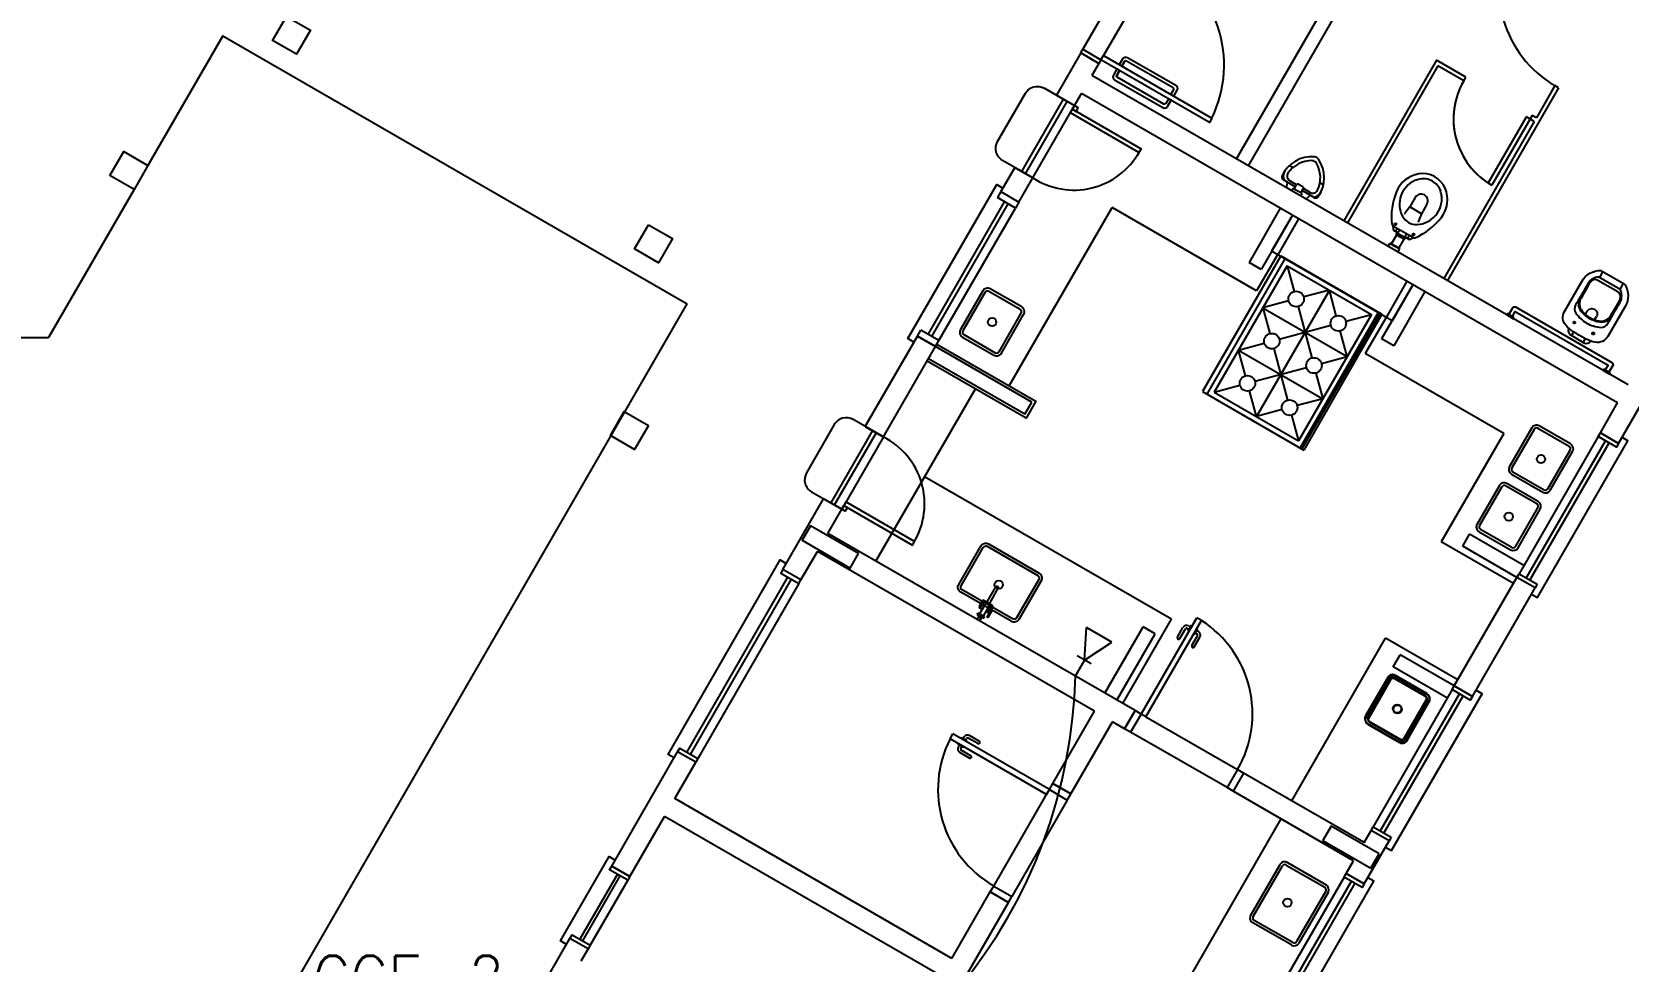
# Model space of a CAD drawing. Extents: x 210 to 779, y 61 to 241.
# Drawn here: x 330.51 to 341.98, y 108.74 to 115.42 of the extents above; entities that cross this region are included whole.
import ezdxf

# ---------------------------------------------------------------- set-up
doc = ezdxf.new("R2010")
doc.units = 0
doc.header["$LTSCALE"] = 2
doc.set_wipeout_variables(frame=1)
for name, pattern in [('CONTINU', [0]), ('HIDDEN', [9.525, 6.35, -3.175]), ('TRACEJADO_P', [0.1875, 0.125, -0.0625])]:
    doc.linetypes.add(name, pattern=pattern)
for name, color, linetype in [('A-PARED', 5, 'CONTINUOUS'), ('A-PAREDE', 5, 'CONTINUOUS'), ('A-PISOS-NIVEL', 1, 'CONTINUOUS'), ('A-SOLEIRA', 1, 'CONTINUOUS'), ('A-WC', 1, 'CONTINUOUS'), ('ARQ-ALV-CORTE', 5, 'CONTINUOUS'), ('ARQ-ALV-ENCOBERTA', 8, 'CONTINUOUS'), ('ARQ-ALV-VISTA2', 2, 'CONTINUOUS'), ('ARQ-BNC-VISTA', 1, 'CONTINUOUS'), ('ARQ-ESQ-CORTE', 3, 'CONTINUOUS'), ('ARQ-ESQ-VISTA1', 2, 'CONTINUOUS'), ('ARQ-MOB-VISTA', 1, 'CONTINU'), ('FONE', 4, 'CONTINUOUS'), ('PAG', 1, 'CONTINUOUS')]:
    doc.layers.add(name, color=color, linetype=linetype)
doc.styles.add('TEXTO', font='romans.shx', dxfattribs={"height": 0.1})

# ---------------------------------------------------------------- blocks, each defined once
blk = doc.blocks.new('A$C4AD95B89')
at = {"layer": 'FONE'}
for p, q in [((0.133, 0.105), (0.343, 0.21)), ((0.133, 0.051), (0.133, 0.165)), ((0.343, 0), (0.343, 0.21)), ((0.133, 0.105), (0, 0.105)), ((0.133, 0.105), (0.343, 0))]:
    blk.add_line(p, q, dxfattribs=at)

msp = doc.modelspace()

# ---------------------------------------------------------------- linework, layer by layer
at = {"layer": 'A-PARED', "color": 251}
msp.add_lwpolyline([(334.938, 112.587), (334.838, 112.414), (334.664, 112.514), (334.764, 112.687)], close=True, dxfattribs=at)
at = {"layer": 'A-PAREDE', "color": 251}
for p, q in [((341.98, 112.88), (338.126, 115.103)), ((341.905, 112.75), (338.051, 114.973)), ((341.911, 112.458), (342.985, 114.32)), ((338.436, 110.537), (336.227, 111.811)), ((336.034, 111.477), (336.152, 111.681)), ((338.144, 110.532), (336.152, 111.681)), ((336.034, 111.477), (335.904, 111.552)), ((337.32, 111.275), (337.35, 111.327)), ((337.323, 111.273), (337.353, 111.325)), ((337.367, 111.317), (337.345, 111.33)), ((337.414, 111.289), (337.393, 111.302)), ((337.337, 111.265), (337.315, 111.278)), ((337.384, 111.237), (337.363, 111.25)), ((337.376, 111.242), (337.406, 111.294)), ((337.379, 111.24), (337.409, 111.292)), ((334.674, 109.419), (335.148, 110.24)), ((335.128, 109.906), (335.278, 110.166)), ((335.278, 110.166), (335.148, 110.24)), ((337.12, 108.756), (335.128, 109.906)), ((334.804, 109.344), (335.053, 109.776)), ((337.045, 108.627), (335.053, 109.776)), ((334.804, 109.344), (334.674, 109.419)), ((336.975, 108.205), (337.525, 109.158)), ((334.123, 108.465), (334.374, 108.899)), ((334.504, 108.824), (334.374, 108.899)), ((334.504, 108.824), (334.453, 108.736))]:
    msp.add_line(p, q, dxfattribs=at)
for points in [[(332.336, 115.528), (332.509, 115.428), (332.409, 115.255), (332.236, 115.355)], [(331.067, 114.383), (331.167, 114.556), (331.34, 114.456), (331.24, 114.283)], [(331.067, 114.383), (331.167, 114.556), (331.34, 114.456), (331.24, 114.283)], [(334.938, 114.03), (335.111, 113.93), (335.011, 113.756), (334.838, 113.856)], [(337.404, 111.261), (337.408, 111.258), (337.378, 111.206), (337.374, 111.209)]]:
    msp.add_lwpolyline(points, close=True, dxfattribs=at)
for points in [[(337.168, 111.443), (337.328, 111.72, -0.414214), (337.382, 111.735), (337.746, 111.525, -0.414214), (337.761, 111.47), (337.601, 111.193, -0.414214), (337.546, 111.179), (337.183, 111.388, -0.414214)], [(337.185, 111.433), (337.345, 111.71, -0.414214), (337.373, 111.718), (337.736, 111.508, -0.414214), (337.744, 111.48), (337.584, 111.203, -0.414214), (337.556, 111.196), (337.193, 111.406, -0.414214)]]:
    msp.add_lwpolyline(points, format="xyb", close=True, dxfattribs=at)
for points in [[(337.371, 111.315), (337.435, 111.426)], [(337.389, 111.304), (337.453, 111.416)], [(337.448, 111.431), (337.449, 111.43)], [(337.367, 111.317), (337.318, 111.232)], [(337.393, 111.302), (337.344, 111.217)], [(337.367, 111.317), (337.393, 111.302)], [(337.301, 111.228), (337.306, 111.237)], [(337.301, 111.228), (337.348, 111.201)], [(337.312, 111.213), (337.301, 111.194)], [(337.301, 111.192), (337.312, 111.211)], [(337.301, 111.194), (337.301, 111.192)], [(337.301, 111.194), (337.318, 111.184)], [(337.301, 111.192), (337.303, 111.191)], [(337.303, 111.191), (337.317, 111.183)], [(337.312, 111.222), (337.308, 111.215)], [(337.308, 111.215), (337.334, 111.2)], [(337.353, 111.212), (337.309, 111.237)], [(337.311, 111.212), (337.328, 111.202)], [(337.319, 111.183), (337.317, 111.183)], [(337.318, 111.183), (337.328, 111.202)], [(337.33, 111.202), (337.319, 111.183)], [(337.329, 111.202), (337.328, 111.202)], [(337.338, 111.207), (337.334, 111.2)], [(337.348, 111.201), (337.353, 111.21)]]:
    msp.add_lwpolyline(points, dxfattribs=at)
for points in [[(337.435, 111.426, -1), (337.453, 111.416)], [(337.306, 111.237, -0.414208), (337.309, 111.237)], [(337.353, 111.212, -0.414212), (337.353, 111.21)]]:
    msp.add_lwpolyline(points, format="xyb", dxfattribs=at)
msp.add_circle((337.456, 111.442), 0.03, dxfattribs=at)
for centre, start, end in [((337.405, 111.26), 131.0295, 168.8788), ((337.324, 111.307), 311.1668, 349.0161)]:
    msp.add_arc(centre, 0.0925, start, end, dxfattribs=at)
at = {"layer": 'A-PISOS-NIVEL', "color": 251}
for p, q in [((331.878, 115.388), (331.34, 114.456)), ((331.878, 115.388), (335.217, 113.462)), ((331.24, 114.283), (330.626, 113.22)), ((332.081, 108.026), (335.217, 113.462)), ((329.398, 113.22), (330.626, 113.22))]:
    msp.add_line(p, q, dxfattribs=at)
at = {"layer": 'A-SOLEIRA', "color": 251}
for p, q in [((339.097, 109.983), (338.404, 110.382)), ((338.514, 110.492), (339.172, 110.113))]:
    msp.add_line(p, q, dxfattribs=at)
at = {"layer": 'A-WC', "color": 251}
for p, q in [((340.602, 115.213), (339.936, 114.059)), ((340.814, 115.091), (340.602, 115.213)), ((340.613, 115.172), (339.962, 114.044)), ((340.613, 115.172), (339.962, 114.044)), ((340.799, 115.065), (340.613, 115.172)), ((340.799, 115.065), (340.814, 115.091)), ((341.48, 115.015), (340.681, 113.629)), ((341.454, 115.03), (341.321, 114.799)), ((341.48, 115.015), (341.454, 115.03)), ((341.306, 114.773), (340.655, 113.644)), ((340.974, 114.329), (341.249, 114.805)), ((341.29, 114.816), (341, 114.314)), ((341.306, 114.773), (341.249, 114.805)), ((341.306, 114.773), (341.249, 114.805)), ((341.306, 114.773), (341.275, 114.79)), ((341.321, 114.799), (341.29, 114.816))]:
    msp.add_line(p, q, dxfattribs=at)
msp.add_arc((341.275, 114.79), 0.55, 150.0228, 240.0228, dxfattribs=at)
at = {"layer": 'ARQ-ALV-CORTE', "color": 251}
for p, q in [((338.48, 116.018), (338.061, 115.291)), ((338.61, 115.943), (338.208, 115.246)), ((338.046, 115.265), (337.871, 114.961)), ((338.176, 115.19), (338.046, 115.265)), ((338.046, 115.265), (338.176, 115.19)), ((338.176, 115.19), (338.126, 115.103)), ((338.176, 115.19), (338.126, 115.103)), ((338.001, 114.886), (338.051, 114.973)), ((337.622, 114.412), (337.922, 114.932)), ((337.648, 114.397), (337.948, 114.917)), ((337.701, 114.367), (338.001, 114.886)), ((337.871, 114.961), (338.001, 114.886)), ((337.571, 114.442), (337.471, 114.268)), ((337.571, 114.442), (337.701, 114.367)), ((337.601, 114.193), (337.701, 114.367)), ((337.471, 114.268), (337.446, 114.225)), ((337.576, 114.15), (337.446, 114.225)), ((337.471, 114.268), (337.601, 114.193)), ((337.601, 114.193), (337.576, 114.15)), ((340.283, 113.339), (339.417, 113.839)), ((339.484, 113.806), (338.92, 112.83)), ((339.514, 113.789), (338.951, 112.813)), ((339.53, 113.735), (339.005, 112.826)), ((339.342, 113.709), (339.255, 113.759)), ((339.46, 113.814), (339.31, 113.554)), ((339.484, 113.806), (340.211, 113.386)), ((339.53, 113.735), (339.579, 113.55)), ((339.53, 113.735), (340.136, 113.385)), ((340.433, 113.599), (340.208, 113.209)), ((340.389, 113.624), (340.24, 113.364)), ((340.433, 113.599), (340.283, 113.339)), ((339.833, 113.56), (339.308, 112.651)), ((339.54, 113.482), (339.355, 113.432)), ((339.833, 113.56), (339.648, 113.511)), ((339.882, 113.375), (339.833, 113.56)), ((340.519, 113.549), (340.295, 113.159)), ((339.355, 113.432), (339.404, 113.247)), ((339.355, 113.432), (339.961, 113.082)), ((339.608, 113.442), (339.707, 113.072)), ((340.136, 113.385), (339.611, 112.476)), ((340.185, 113.401), (339.622, 112.425)), ((340.198, 113.394), (339.634, 112.418)), ((340.211, 113.386), (339.648, 112.41)), ((339.951, 113.336), (340.136, 113.385)), ((340.24, 113.364), (340.09, 113.104)), ((336.871, 113.229), (336.896, 113.272)), ((337.026, 113.197), (336.896, 113.272)), ((339.473, 113.208), (339.843, 113.307)), ((339.961, 113.082), (339.911, 113.267)), ((336.497, 112.579), (336.871, 113.229)), ((336.627, 112.504), (337.001, 113.154)), ((336.871, 113.229), (337.001, 113.154)), ((337.001, 113.154), (336.871, 113.229)), ((339.18, 113.129), (339.365, 113.179)), ((339.433, 113.139), (339.532, 112.769)), ((340.295, 113.159), (340.208, 113.209)), ((339.229, 112.944), (339.18, 113.129)), ((339.18, 113.129), (339.786, 112.779)), ((339.776, 113.033), (339.961, 113.082)), ((341.086, 112.53), (340.09, 113.104)), ((339.298, 112.905), (339.668, 113.004)), ((339.736, 112.964), (339.786, 112.779)), ((338.92, 112.83), (339.648, 112.41)), ((339.005, 112.826), (339.19, 112.876)), ((339.005, 112.826), (339.611, 112.476)), ((339.308, 112.651), (339.258, 112.836)), ((339.493, 112.701), (339.308, 112.651)), ((339.786, 112.779), (339.601, 112.73)), ((341.781, 112.533), (341.905, 112.75)), ((336.499, 112.578), (336.629, 112.503)), ((336.629, 112.503), (336.499, 112.578)), ((339.561, 112.661), (339.611, 112.476)), ((336.548, 112.55), (336.248, 112.03)), ((336.574, 112.535), (336.274, 112.015)), ((336.627, 112.504), (336.327, 111.985)), ((338.699, 111.194), (336.923, 112.218)), ((335.904, 111.552), (336.197, 112.06)), ((336.327, 111.985), (336.197, 112.06)), ((336.327, 111.985), (336.197, 112.06)), ((336.227, 111.811), (336.327, 111.985)), ((340.731, 110.714), (341.181, 111.494)), ((340.861, 110.639), (341.311, 111.419)), ((338.349, 110.587), (338.699, 111.194)), ((338.479, 110.512), (338.879, 111.205)), ((338.514, 110.492), (338.913, 111.185)), ((341.021, 110.916), (341.233, 111.284)), ((338.219, 110.662), (338.494, 111.139)), ((338.306, 110.612), (338.581, 111.089)), ((338.581, 111.089), (338.494, 111.139)), ((340.756, 110.757), (340.236, 111.057)), ((340.291, 110.852), (340.341, 110.939)), ((340.681, 110.627), (340.291, 110.852)), ((340.731, 110.714), (340.341, 110.939)), ((340.861, 110.639), (340.731, 110.714)), ((340.861, 110.639), (340.731, 110.714)), ((338.479, 110.512), (338.404, 110.382)), ((338.479, 110.512), (338.436, 110.537)), ((338.514, 110.492), (338.479, 110.512))]:
    msp.add_line(p, q, dxfattribs=at)
for points in [[(338.191, 115.216), (338.176, 115.19), (338.046, 115.265), (338.061, 115.291)], [(338.988, 114.796), (338.97, 114.766), (338.191, 115.216), (338.208, 115.246)], [(336.449, 111.666), (336.102, 111.866), (336.043, 111.762), (336.389, 111.562)], [(340.861, 110.639), (340.846, 110.613), (340.716, 110.688), (340.731, 110.714)]]:
    msp.add_lwpolyline(points, close=True, dxfattribs=at)
for points in [[(338.341, 115.169), (338.361, 115.204), (338.341, 115.169), (338.322, 115.18), (338.347, 115.223, -0.414214), (338.382, 115.232), (338.728, 115.033, -0.414214), (338.737, 114.998), (338.712, 114.955), (338.694, 114.966), (338.714, 115.001, 0.414214), (338.71, 115.014), (338.375, 115.207, 0.414214), (338.361, 115.204)], [(338.324, 115.139), (338.304, 115.104), (338.324, 115.139), (338.305, 115.15), (338.28, 115.106, 0.414214), (338.289, 115.072), (338.636, 114.872, 0.414214), (338.67, 114.881), (338.695, 114.925), (338.676, 114.936), (338.656, 114.901, -0.414214), (338.642, 114.897), (338.307, 115.091, -0.414214), (338.304, 115.104)], [(337.701, 114.367), (337.484, 114.492, -0.414214), (337.448, 114.628), (337.648, 114.975, -0.414214), (337.784, 115.011), (338.001, 114.886)], [(341.157, 113.354, 0.414214), (341.154, 113.368), (341.119, 113.388, 0.414214), (341.105, 113.384), (341.157, 113.354)], [(341.85, 112.955, 0.414214), (341.847, 112.968), (341.812, 112.988, 0.414214), (341.798, 112.984), (341.85, 112.955)], [(336.627, 112.504), (336.41, 112.629, 0.414214), (336.273, 112.593), (336.074, 112.246, 0.414214), (336.11, 112.11), (336.327, 111.985)]]:
    msp.add_lwpolyline(points, format="xyb", dxfattribs=at)
for points in [[(337.986, 114.86), (338.012, 114.845), (338.027, 114.871), (338.001, 114.886), (337.986, 114.86)], [(336.342, 112.011), (336.368, 111.996), (336.353, 111.97), (336.327, 111.985), (336.342, 112.011)], [(336.342, 112.011), (336.836, 111.726), (336.851, 111.752), (336.357, 112.037), (336.342, 112.011)]]:
    msp.add_lwpolyline(points, dxfattribs=at)
for points in [[(340.108, 110.444), (340.333, 110.314, 0.414214), (340.387, 110.329), (340.547, 110.606, 0.414214), (340.533, 110.66), (340.308, 110.79, 0.414214), (340.253, 110.776), (340.093, 110.499, 0.414214)], [(340.111, 110.437), (340.336, 110.307, 0.414214), (340.391, 110.322), (340.551, 110.599, 0.414214), (340.536, 110.653), (340.311, 110.783, 0.414214), (340.256, 110.769), (340.096, 110.491, 0.414214)], [(340.118, 110.461), (340.343, 110.331, 0.414214), (340.37, 110.339), (340.53, 110.616, 0.414214), (340.523, 110.643), (340.298, 110.773, 0.414214), (340.27, 110.766), (340.11, 110.489, 0.414214)], [(340.121, 110.454), (340.346, 110.324, 0.414214), (340.373, 110.332), (340.533, 110.609, 0.414214), (340.526, 110.636), (340.301, 110.766, 0.414214), (340.273, 110.759), (340.114, 110.481, 0.414214)]]:
    msp.add_lwpolyline(points, format="xyb", close=True, dxfattribs=at)
for centre, radius in [((339.594, 113.496), 0.056), ((339.897, 113.321), 0.056), ((339.419, 113.193), 0.056), ((339.722, 113.018), 0.056), ((339.244, 112.89), 0.056), ((339.547, 112.715), 0.056), ((340.32, 110.552), 0.03), ((340.323, 110.545), 0.03)]:
    msp.add_circle(centre, radius, dxfattribs=at)
for centre, radius, start, end in [((338.212, 115.177), 0.864, 333.8638, 62.5601), ((336.385, 112.023), 0.538, 329.2247, 63.3907)]:
    msp.add_arc(centre, radius, start, end, dxfattribs=at)
at = {"layer": 'ARQ-ALV-ENCOBERTA', "color": 251, "linetype": 'HIDDEN'}
for p, q in [((339.48, 114.149), (339.255, 113.759)), ((339.567, 114.099), (339.342, 113.709)), ((339.612, 114.072), (339.462, 113.813))]:
    msp.add_line(p, q, dxfattribs=at)
at = {"layer": 'ARQ-ALV-VISTA2', "color": 251, "ltscale": 0.1}
for p, q in [((339.165, 114.503), (339.831, 115.658)), ((339.252, 114.453), (339.918, 115.608)), ((339.547, 114.456), (339.573, 114.442)), ((339.442, 114.344), (339.442, 114.344)), ((339.588, 114.303), (339.502, 114.352)), ((339.531, 114.335), (339.525, 114.307)), ((339.597, 114.318), (339.548, 114.346)), ((339.561, 114.275), (339.571, 114.291)), ((339.636, 114.254), (339.571, 114.291)), ((339.579, 114.286), (339.596, 114.317)), ((339.641, 114.302), (339.61, 114.32)), ((339.628, 114.258), (339.645, 114.289)), ((339.695, 114.261), (339.646, 114.29)), ((339.766, 114.33), (339.791, 114.316)), ((339.626, 114.237), (339.636, 114.254)), ((339.723, 114.225), (339.637, 114.275)), ((339.694, 114.242), (339.672, 114.222)), ((340.449, 114.226), (340.41, 114.158)), ((340.534, 114.177), (340.495, 114.109)), ((340.373, 114.108), (340.37, 114.108)), ((340.41, 114.158), (340.373, 114.108)), ((340.495, 114.109), (340.41, 114.158)), ((340.495, 114.109), (340.47, 114.052)), ((340.47, 114.052), (340.471, 114.049)), ((340.315, 113.956), (340.28, 113.895)), ((340.29, 114.023), (340.287, 114.025)), ((340.29, 114.023), (340.438, 113.938)), ((340.325, 113.972), (340.296, 113.988)), ((340.321, 114.005), (340.307, 113.982)), ((340.367, 113.926), (340.315, 113.955)), ((340.325, 113.972), (340.322, 113.968)), ((340.374, 113.938), (340.322, 113.968)), ((340.338, 113.995), (340.325, 113.972)), ((340.376, 113.942), (340.374, 113.938)), ((340.39, 113.965), (340.376, 113.942)), ((340.376, 113.942), (340.405, 113.926)), ((340.407, 113.956), (340.394, 113.932)), ((340.438, 113.938), (340.441, 113.936)), ((340.256, 113.874), (340.268, 113.894)), ((340.271, 113.895), (340.273, 113.893)), ((340.273, 113.893), (340.275, 113.896)), ((340.273, 113.893), (340.334, 113.858)), ((340.277, 113.896), (340.335, 113.863)), ((340.326, 113.834), (340.337, 113.854)), ((340.367, 113.926), (340.332, 113.865)), ((340.334, 113.858), (340.335, 113.861)), ((340.334, 113.858), (340.336, 113.857))]:
    msp.add_line(p, q, dxfattribs=at)
for centre in [(340.308, 114.034), (340.438, 113.959)]:
    msp.add_circle(centre, 0.00682, dxfattribs=at)
for centre, radius, start, end in [((339.706, 114.285), 0.234, 85.0251, 155.2229), ((339.723, 114.481), 0.0375, 35.0205, 85.0251), ((339.567, 114.379), 0.0656, 146.1536, 207.0816), ((339.567, 114.379), 0.0375, 146.1536, 240.0228), ((339.706, 114.285), 0.206, 89.5768, 146.1536), ((339.708, 114.453), 0.0375, 30.4688, 89.5768), ((339.562, 114.368), 0.206, 333.892, 30.4688), ((339.562, 114.368), 0.234, 324.8227, 35.0205), ((340.508, 114.19), 0.208, 99.1249, 157.7033), ((340.504, 114.224), 0.174, 23.1347, 99.5461), ((339.513, 114.372), 0.0225, 150.0228, 240.0228), ((339.537, 114.304), 0.0131, 166.722, 240.0228), ((339.605, 114.312), 0.01, 60.0228, 150.0228), ((339.636, 114.294), 0.01, 330.0228, 60.0228), ((340.524, 114.177), 0.187, 114.2742, 207.3429), ((340.513, 114.202), 0.159, 101.3527, 114.2742), ((340.508, 114.229), 0.132, 60.0228, 101.3527), ((340.508, 114.229), 0.132, 18.6929, 60.0228), ((340.473, 114.21), 0.208, 322.3423, 23.1347), ((339.663, 114.231), 0.0131, 240.0228, 313.3236), ((339.714, 114.294), 0.0375, 240.0228, 333.892), ((339.714, 114.294), 0.0656, 272.964, 333.892), ((339.734, 114.244), 0.0225, 240.0228, 330.0228), ((340.763, 114.085), 0.484, 157.7033, 186.2651), ((340.492, 114.202), 0.0486, 330.0228, 150.0228), ((340.454, 114.218), 0.187, 272.7027, 5.7713), ((340.481, 114.22), 0.159, 5.7713, 18.6929), ((340.458, 114.143), 0.112, 207.3429, 240.0228), ((340.255, 114.379), 0.484, 293.6774, 322.3423), ((340.292, 114.033), 0.00909, 181.0403, 240.0228), ((340.766, 114.047), 0.477, 182.8046, 186.1832), ((340.301, 113.996), 0.00909, 186.1832, 240.0228), ((340.319, 113.962), 0.00697, 60.0228, 240.0228), ((340.37, 113.932), 0.00697, 240.0228, 60.0228), ((340.458, 114.143), 0.112, 240.0228, 272.7027), ((340.22, 114.362), 0.477, 293.8624, 297.241), ((340.445, 113.944), 0.00909, 240.0228, 293.687), ((340.27, 113.893), 0.002, 60.0228, 150.0228), ((340.276, 113.895), 0.002, 60.0228, 150.0228), ((340.334, 113.862), 0.002, 330.0228, 60.0228), ((340.335, 113.855), 0.002, 330.0228, 60.0228), ((340.409, 113.934), 0.00909, 240.0228, 293.8624)]:
    msp.add_arc(centre, radius, start, end, dxfattribs=at)
at = {"layer": 'ARQ-BNC-VISTA', "color": 251}
for p, q in [((337.531, 112.872), (338.271, 114.154)), ((339.31, 113.554), (338.271, 114.154)), ((339.567, 114.099), (339.417, 113.839)), ((336.573, 111.612), (337.288, 112.85)), ((339.562, 109.888), (340.236, 111.057)), ((338.737, 108.458), (339.487, 109.758))]:
    msp.add_line(p, q, dxfattribs=at)
at = {"layer": 'ARQ-ESQ-CORTE', "color": 251}
for points in [[(338.341, 115.169), (338.361, 115.204), (338.341, 115.169), (338.322, 115.18), (338.347, 115.223, -0.414214), (338.382, 115.232), (338.728, 115.033, -0.414214), (338.737, 114.998), (338.712, 114.955), (338.694, 114.966), (338.714, 115.001, 0.414214), (338.71, 115.014), (338.375, 115.207, 0.414214), (338.361, 115.204)], [(338.324, 115.139), (338.304, 115.104), (338.324, 115.139), (338.305, 115.15), (338.28, 115.106, 0.414214), (338.289, 115.072), (338.636, 114.872, 0.414214), (338.67, 114.881), (338.695, 114.925), (338.676, 114.936), (338.656, 114.901, -0.414214), (338.642, 114.897), (338.307, 115.091, -0.414214), (338.304, 115.104)]]:
    msp.add_lwpolyline(points, format="xyb", dxfattribs=at)
at = {"layer": 'ARQ-ESQ-VISTA1', "color": 251}
for p, q in [((336.948, 113.242), (337.498, 114.195)), ((336.974, 113.227), (337.524, 114.18)), ((337.026, 113.197), (337.576, 114.15)), ((337.001, 113.154), (337.026, 113.197)), ((337.694, 112.754), (337.001, 113.154)), ((337.644, 112.668), (336.951, 113.067)), ((337.644, 112.668), (337.694, 112.754)), ((341.287, 112.569), (341.127, 112.292)), ((341.304, 112.559), (341.144, 112.282)), ((341.557, 112.436), (341.332, 112.566)), ((341.567, 112.454), (341.342, 112.584)), ((341.086, 112.53), (340.636, 111.75)), ((341.766, 112.507), (341.196, 111.52)), ((341.248, 111.49), (341.818, 112.477)), ((341.274, 111.475), (341.844, 112.462)), ((341.911, 112.458), (341.781, 112.533)), ((341.404, 112.132), (341.564, 112.409)), ((341.421, 112.122), (341.581, 112.399)), ((341.142, 112.237), (341.367, 112.107)), ((341.152, 112.254), (341.377, 112.124)), ((341.055, 112.155), (340.895, 111.878)), ((341.072, 112.145), (340.912, 111.868)), ((341.324, 112.023), (341.099, 112.153)), ((341.334, 112.04), (341.109, 112.17)), ((341.172, 111.718), (341.332, 111.995)), ((341.189, 111.708), (341.349, 111.985)), ((340.791, 111.718), (340.841, 111.805)), ((341.231, 111.58), (340.841, 111.805)), ((340.909, 111.823), (341.135, 111.693)), ((340.919, 111.841), (341.145, 111.711)), ((341.156, 111.45), (340.636, 111.75)), ((341.181, 111.494), (340.791, 111.718)), ((335.215, 110.236), (335.941, 111.496)), ((335.241, 110.222), (335.967, 111.481)), ((336.019, 111.451), (335.293, 110.192)), ((341.311, 111.419), (341.181, 111.494)), ((341.311, 111.419), (341.181, 111.494)), ((338.913, 111.185), (338.879, 111.205)), ((338.74, 111.065), (338.78, 111.135)), ((338.758, 111.055), (338.798, 111.125)), ((338.811, 111.128), (338.824, 111.121)), ((338.817, 111.108), (338.842, 111.151)), ((338.817, 111.108), (338.821, 111.105)), ((338.821, 111.146), (338.834, 111.138)), ((338.842, 111.151), (338.846, 111.149)), ((338.844, 111.005), (338.884, 111.075)), ((338.86, 111.083), (338.856, 111.085)), ((338.86, 111.083), (338.885, 111.126)), ((338.881, 111.088), (338.868, 111.096)), ((338.891, 111.106), (338.878, 111.113)), ((338.885, 111.126), (338.881, 111.129)), ((338.862, 110.995), (338.902, 111.065)), ((340.716, 110.688), (340.147, 109.701)), ((340.199, 109.671), (340.768, 110.658)), ((340.225, 109.656), (340.794, 110.643)), ((337.844, 110.012), (338.144, 110.532)), ((338.361, 110.407), (338.436, 110.537)), ((338.436, 110.537), (338.361, 110.407)), ((337.974, 109.938), (338.274, 110.457)), ((338.361, 110.407), (338.274, 110.457)), ((338.404, 110.382), (338.361, 110.407)), ((337.107, 110.334), (337.127, 110.369)), ((337.8, 109.935), (337.107, 110.334)), ((337.82, 109.969), (337.127, 110.369)), ((337.161, 110.297), (337.163, 110.302)), ((337.204, 110.272), (337.161, 110.297)), ((337.166, 110.277), (337.174, 110.29)), ((337.186, 110.341), (337.183, 110.336)), ((337.183, 110.267), (337.191, 110.28)), ((337.229, 110.316), (337.186, 110.341)), ((337.206, 110.346), (337.199, 110.333)), ((337.204, 110.272), (337.206, 110.277)), ((337.223, 110.336), (337.216, 110.323)), ((337.229, 110.316), (337.226, 110.311)), ((337.306, 110.3), (337.237, 110.34)), ((337.316, 110.317), (337.247, 110.357)), ((337.246, 110.196), (337.177, 110.236)), ((337.256, 110.213), (337.187, 110.253)), ((339.172, 110.113), (339.097, 109.983)), ((339.215, 110.088), (339.14, 109.958)), ((339.215, 110.088), (339.14, 109.958)), ((339.215, 110.088), (339.172, 110.113)), ((340.082, 109.588), (339.215, 110.088)), ((337.42, 109.276), (337.8, 109.935)), ((337.8, 109.935), (337.82, 109.969)), ((337.82, 109.969), (337.844, 110.012)), ((337.82, 109.969), (337.949, 109.894)), ((337.974, 109.938), (337.844, 110.012)), ((337.844, 110.012), (337.974, 109.938)), ((337.949, 109.894), (337.974, 109.938)), ((339.14, 109.958), (339.097, 109.983)), ((340.007, 109.458), (339.14, 109.958)), ((337.949, 109.894), (337.55, 109.201)), ((340.082, 109.588), (340.132, 109.675)), ((340.082, 109.588), (340.132, 109.675)), ((340.084, 109.291), (340.262, 109.6)), ((340.262, 109.6), (340.132, 109.675)), ((340.262, 109.6), (340.132, 109.675)), ((334.715, 109.36), (334.445, 108.893)), ((334.732, 109.35), (334.463, 108.883)), ((339.268, 109.066), (339.478, 109.43)), ((339.285, 109.056), (339.495, 109.42)), ((339.522, 109.427), (339.799, 109.268)), ((339.532, 109.445), (339.809, 109.285)), ((339.954, 109.366), (340.007, 109.458)), ((340.084, 109.291), (339.954, 109.366)), ((340.084, 109.291), (339.954, 109.366)), ((339.954, 109.366), (340.084, 109.291)), ((340.084, 109.292), (339.954, 109.366)), ((334.789, 109.318), (334.519, 108.85)), ((337.12, 108.756), (337.395, 109.233)), ((337.395, 109.233), (337.42, 109.276)), ((337.525, 109.158), (337.395, 109.233)), ((337.395, 109.233), (337.525, 109.158)), ((337.42, 109.276), (337.55, 109.201)), ((339.939, 109.34), (339.369, 108.353)), ((339.421, 108.323), (339.991, 109.31)), ((339.447, 108.308), (340.017, 109.296)), ((339.807, 109.24), (339.597, 108.876)), ((337.525, 109.158), (337.55, 109.201)), ((339.824, 109.23), (339.614, 108.866)), ((339.56, 108.852), (339.282, 109.012)), ((339.57, 108.869), (339.292, 109.029))]:
    msp.add_line(p, q, dxfattribs=at)
for points in [[(337.986, 114.86), (338.479, 114.576), (338.464, 114.55), (337.971, 114.834), (337.986, 114.86)], [(336.846, 113.186), (336.803, 113.211), (337.443, 114.319), (337.486, 114.294)], [(337.001, 113.154), (337.011, 113.171), (337.722, 112.762), (337.652, 112.64), (336.941, 113.05)], [(341.286, 111.375), (341.329, 111.35), (341.979, 112.477), (341.936, 112.502)], [(335.123, 110.197), (335.079, 110.222), (335.886, 111.62), (335.929, 111.595)], [(340.237, 109.556), (340.28, 109.531), (340.93, 110.658), (340.886, 110.683)], [(334.349, 108.856), (334.306, 108.881), (334.655, 109.487), (334.699, 109.462)], [(339.459, 108.208), (339.502, 108.183), (340.152, 109.31), (340.109, 109.335)]]:
    msp.add_lwpolyline(points, dxfattribs=at)
for points in [[(337.195, 113.222), (337.421, 113.092, 0.414214), (337.475, 113.107), (337.635, 113.384, 0.414214), (337.621, 113.439), (337.395, 113.569, 0.414214), (337.341, 113.554), (337.181, 113.277, 0.414214)], [(337.205, 113.24), (337.431, 113.11, 0.414214), (337.458, 113.117), (337.618, 113.394, 0.414214), (337.611, 113.421), (337.385, 113.551, 0.414214), (337.358, 113.544), (337.198, 113.267, 0.414214)]]:
    msp.add_lwpolyline(points, format="xyb", close=True, dxfattribs=at)
for points in [[(341.911, 112.458), (341.896, 112.432), (341.766, 112.507), (341.781, 112.533)], [(336.019, 111.451), (336.034, 111.477), (335.904, 111.552), (335.889, 111.526)], [(341.326, 111.445), (341.311, 111.419), (341.181, 111.494), (341.196, 111.52)], [(335.293, 110.192), (335.278, 110.166), (335.148, 110.24), (335.163, 110.266)], [(340.191, 109.507), (339.845, 109.707), (339.785, 109.603), (340.131, 109.404)], [(340.277, 109.626), (340.262, 109.6), (340.132, 109.675), (340.147, 109.701)], [(334.804, 109.344), (334.789, 109.318), (334.659, 109.393), (334.674, 109.419)], [(340.084, 109.292), (340.069, 109.266), (339.939, 109.34), (339.954, 109.366)], [(334.519, 108.85), (334.504, 108.824), (334.374, 108.899), (334.389, 108.925)]]:
    msp.add_lwpolyline(points, close=True, dxfattribs=at)
for centre in [(337.408, 113.33), (341.354, 112.345), (341.122, 111.932), (339.531, 109.157)]:
    msp.add_circle(centre, 0.03, dxfattribs=at)
for centre, radius, start, end in [((341.322, 112.549), 0.04, 60, 150), ((341.322, 112.549), 0.02, 60, 150), ((341.547, 112.419), 0.04, 330, 60), ((341.547, 112.419), 0.02, 330, 60), ((341.162, 112.272), 0.04, 150, 240), ((341.162, 112.272), 0.02, 150, 240), ((341.089, 112.135), 0.04, 60.0228, 150.0228), ((341.089, 112.135), 0.02, 60.0228, 150.0228), ((341.387, 112.142), 0.04, 240, 330), ((341.387, 112.142), 0.02, 240, 330), ((341.314, 112.005), 0.02, 330.0228, 60.0228), ((341.314, 112.005), 0.04, 330.0228, 60.0228), ((340.929, 111.858), 0.04, 150.0228, 240.0228), ((340.929, 111.858), 0.02, 150.0228, 240.0228), ((341.155, 111.728), 0.04, 240.0228, 330.0228), ((341.155, 111.728), 0.02, 240.0228, 330.0228), ((338.48, 110.513), 0.8, 329.9511, 57.1568), ((338.806, 111.12), 0.03, 60.0228, 150.0228), ((338.806, 111.12), 0.01, 60.0228, 150.0228), ((338.876, 111.08), 0.01, 330.0228, 60.0228), ((338.876, 111.08), 0.03, 330.0228, 60.0228), ((338.749, 111.06), 0.01, 150.0228, 330.0228), ((338.853, 111), 0.01, 150.0228, 330.0228), ((337.819, 109.97), 0.8, 152.8888, 240.0945), ((337.192, 110.262), 0.03, 150.0228, 240.0228), ((337.192, 110.262), 0.01, 150.0228, 240.0228), ((337.232, 110.331), 0.03, 60.0228, 150.0228), ((337.232, 110.331), 0.01, 60.0228, 150.0228), ((337.311, 110.308), 0.01, 240.0228, 60.0228), ((337.251, 110.204), 0.01, 240.0228, 60.0228), ((339.512, 109.41), 0.04, 60.0228, 150.0228), ((339.512, 109.41), 0.02, 60.0228, 150.0228), ((339.789, 109.25), 0.02, 330.0228, 60.0228), ((339.789, 109.25), 0.04, 330.0228, 60.0228), ((339.302, 109.046), 0.04, 150.0228, 240.0228), ((339.302, 109.046), 0.02, 150.0228, 240.0228), ((339.58, 108.886), 0.04, 240.0228, 330.0228), ((339.58, 108.886), 0.02, 240.0228, 330.0228)]:
    msp.add_arc(centre, radius, start, end, dxfattribs=at)
at = {"layer": 'ARQ-MOB-VISTA', "color": 251}
msp.add_arc((337.997, 114.817), 0.538, 236.6549, 330.8209, dxfattribs=at)
at = {"layer": 'FONE', "color": 6, "linetype": 'TRACEJADO_P', "ltscale": 30}
msp.add_arc((334.353, 110.872), 3.655, 320.4747, 358.6319, dxfattribs=at)
at = {"layer": 'PAG', "color": 251}
for centre, radius, start, end in [((341.854, 115.723), 0.8, 152.1719, 240.0228), ((341.275, 114.79), 0.55, 150.0228, 236.896)]:
    msp.add_arc(centre, radius, start, end, dxfattribs=at)

# ---------------------------------------------------------------- block references
at = {"layer": 'FONE', "rotation": 60.02279787888406}
msp.add_blockref('A$C4AD95B89', (338.097, 110.732), dxfattribs=at)

# ---------------------------------------------------------------- texts
at = {"layer": 'FONE', "style": 'TEXTO'}
msp.add_text('CCE-2', height=0.3, dxfattribs=at).set_placement((332.526, 108.474, 6))

# ---------------------------------------------------------------- next in the draw order: wipeouts: each hides what was drawn before it
at = {"color": 251}
msp.add_wipeout([(341.872, 113.652), (341.79, 113.699), (341.785, 113.7), (341.779, 113.7), (341.774, 113.7), (341.768, 113.7), (341.763, 113.699), (341.751, 113.697), (341.741, 113.695), (341.733, 113.692), (341.722, 113.688), (341.707, 113.681), (341.7, 113.677), (341.695, 113.674), (341.693, 113.673), (341.69, 113.671), (341.68, 113.663), (341.675, 113.658), (341.671, 113.654), (341.665, 113.648), (341.66, 113.642), (341.659, 113.64), (341.655, 113.634), (341.649, 113.625), (341.647, 113.623), (341.522, 113.406), (341.517, 113.396), (341.516, 113.39), (341.513, 113.383), (341.512, 113.375), (341.512, 113.369), (341.511, 113.366), (341.511, 113.362), (341.511, 113.359), (341.511, 113.356), (341.512, 113.351), (341.513, 113.347), (341.516, 113.338), (341.518, 113.329), (341.521, 113.325), (341.527, 113.315), (341.533, 113.307), (341.54, 113.299), (341.549, 113.291), (341.554, 113.286), (341.553, 113.285), (341.553, 113.284), (341.552, 113.279), (341.551, 113.276), (341.55, 113.273), (341.55, 113.269), (341.55, 113.267), (341.551, 113.265), (341.551, 113.263), (341.551, 113.262), (341.552, 113.257), (341.552, 113.256), (341.553, 113.255), (341.553, 113.254), (341.554, 113.253), (341.554, 113.252), (341.554, 113.252), (341.554, 113.251), (341.555, 113.251), (341.555, 113.25), (341.556, 113.249), (341.556, 113.248), (341.557, 113.246), (341.559, 113.245), (341.561, 113.242), (341.563, 113.24), (341.565, 113.238), (341.569, 113.235), (341.57, 113.235), (341.662, 113.182), (341.662, 113.182), (341.662, 113.182), (341.663, 113.181), (341.664, 113.181), (341.665, 113.18), (341.667, 113.18), (341.668, 113.179), (341.67, 113.179), (341.672, 113.178), (341.674, 113.177), (341.677, 113.177), (341.678, 113.177), (341.681, 113.177), (341.684, 113.177), (341.686, 113.177), (341.687, 113.177), (341.689, 113.177), (341.69, 113.177), (341.69, 113.178), (341.695, 113.179), (341.695, 113.179), (341.696, 113.18), (341.697, 113.18), (341.698, 113.181), (341.7, 113.181), (341.7, 113.181), (341.701, 113.182), (341.702, 113.182), (341.702, 113.183), (341.703, 113.183), (341.704, 113.183), (341.704, 113.184), (341.705, 113.184), (341.705, 113.184), (341.706, 113.185), (341.706, 113.185), (341.708, 113.187), (341.709, 113.188), (341.71, 113.188), (341.713, 113.193), (341.714, 113.193), (341.714, 113.193), (341.715, 113.193), (341.72, 113.192), (341.725, 113.19), (341.73, 113.189), (341.746, 113.185), (341.754, 113.184), (341.759, 113.184), (341.764, 113.184), (341.769, 113.185), (341.774, 113.185), (341.776, 113.186), (341.781, 113.187), (341.785, 113.188), (341.793, 113.191), (341.798, 113.193), (341.803, 113.196), (341.808, 113.199), (341.812, 113.202), (341.817, 113.206), (341.821, 113.21), (341.824, 113.213), (341.828, 113.218), (341.829, 113.219), (341.83, 113.22), (341.83, 113.221), (341.832, 113.224), (341.833, 113.225), (341.834, 113.227), (341.834, 113.227), (341.959, 113.443), (341.963, 113.451), (341.965, 113.456), (341.966, 113.458), (341.968, 113.462), (341.969, 113.465), (341.97, 113.468), (341.971, 113.471), (341.972, 113.473), (341.972, 113.474), (341.973, 113.475), (341.973, 113.477), (341.976, 113.489), (341.977, 113.492), (341.978, 113.496), (341.978, 113.499), (341.978, 113.5), (341.978, 113.502), (341.979, 113.505), (341.979, 113.508), (341.979, 113.51), (341.979, 113.514), (341.979, 113.52), (341.979, 113.53), (341.979, 113.533), (341.977, 113.544), (341.976, 113.552), (341.974, 113.56), (341.969, 113.576), (341.965, 113.584), (341.962, 113.592), (341.957, 113.601), (341.954, 113.604), (341.953, 113.605)], dxfattribs=at).dxf.layer = 'ARQ-ALV-CORTE'

# ---------------------------------------------------------------- next in the draw order: linework, layer by layer
at = {"layer": 'ARQ-ALV-CORTE', "color": 251}
for p, q in [((341.79, 113.699), (341.953, 113.605)), ((341.94, 113.601), (341.922, 113.57)), ((341.953, 113.605), (341.945, 113.61))]:
    msp.add_line(p, q, dxfattribs=at)
for points in [[(341.94, 113.601, -0.407906), (341.953, 113.605, -0.131537), (341.957, 113.601, -0.273863), (341.959, 113.443), (341.834, 113.227, -0.319419), (341.744, 113.185, -0.074713), (341.674, 113.21, -0.017899), (341.588, 113.26, -0.074713), (341.532, 113.308, -0.319419), (341.522, 113.406), (341.647, 113.623, -0.273863), (341.785, 113.701, -0.136488), (341.79, 113.699, -0.402244), (341.794, 113.686), (341.776, 113.655, -0.337727), (341.77, 113.652)], [(341.635, 113.508, 0.305538), (341.641, 113.409, 0.097448), (341.701, 113.357, 0.097448), (341.777, 113.331, 0.305538), (341.866, 113.375)], [(341.123, 113.385), (341.151, 113.433, -0.414214), (341.171, 113.439), (341.864, 113.039, -0.414214), (341.87, 113.018), (341.842, 112.971)], [(341.673, 113.384), (341.687, 113.408, -1), (341.753, 113.37)], [(341.553, 113.285, 0.378909), (341.57, 113.235), (341.662, 113.182, 0.378909), (341.714, 113.193)], [(341.581, 113.228, -0.414214), (341.578, 113.241), (341.589, 113.259)], [(341.65, 113.188, 0.414214), (341.663, 113.192), (341.673, 113.211)]]:
    msp.add_lwpolyline(points, format="xyb", dxfattribs=at)
for points in [[(341.783, 113.292, 0.295956), (341.834, 113.319, -0.008003), (341.92, 113.468, 0.219669), (341.929, 113.553, 0.1825), (341.917, 113.568), (341.777, 113.649, 0.1825), (341.757, 113.653, 0.21967), (341.688, 113.602, -0.008003), (341.602, 113.453, 0.295956), (341.604, 113.395, 0.109342), (341.682, 113.323, 0.109342)], [(341.739, 113.346, 0.042994), (341.773, 113.338, 0.312272), (341.857, 113.378, -0.00507), (341.913, 113.473, 0.107996), (341.925, 113.51, 0.297508), (341.907, 113.547), (341.763, 113.63, 0.297509), (341.722, 113.628, 0.107996), (341.696, 113.598, -0.00507), (341.642, 113.503, 0.312272), (341.649, 113.409, 0.091294), (341.704, 113.362, 0.048111)], [(341.59, 113.32, -1), (341.597, 113.333, -1)], [(341.725, 113.242, -1), (341.733, 113.255, -1)]]:
    msp.add_lwpolyline(points, format="xyb", close=True, dxfattribs=at)
for points in [[(341.149, 113.37), (341.169, 113.405), (341.836, 113.02), (341.816, 112.986)], [(341.739, 113.346), (341.754, 113.371)]]:
    msp.add_lwpolyline(points, dxfattribs=at)
msp.add_arc((341.927, 113.568), 0.00533, 150.0228, 224.6676, dxfattribs=at)

doc.saveas('drawing.dxf')
